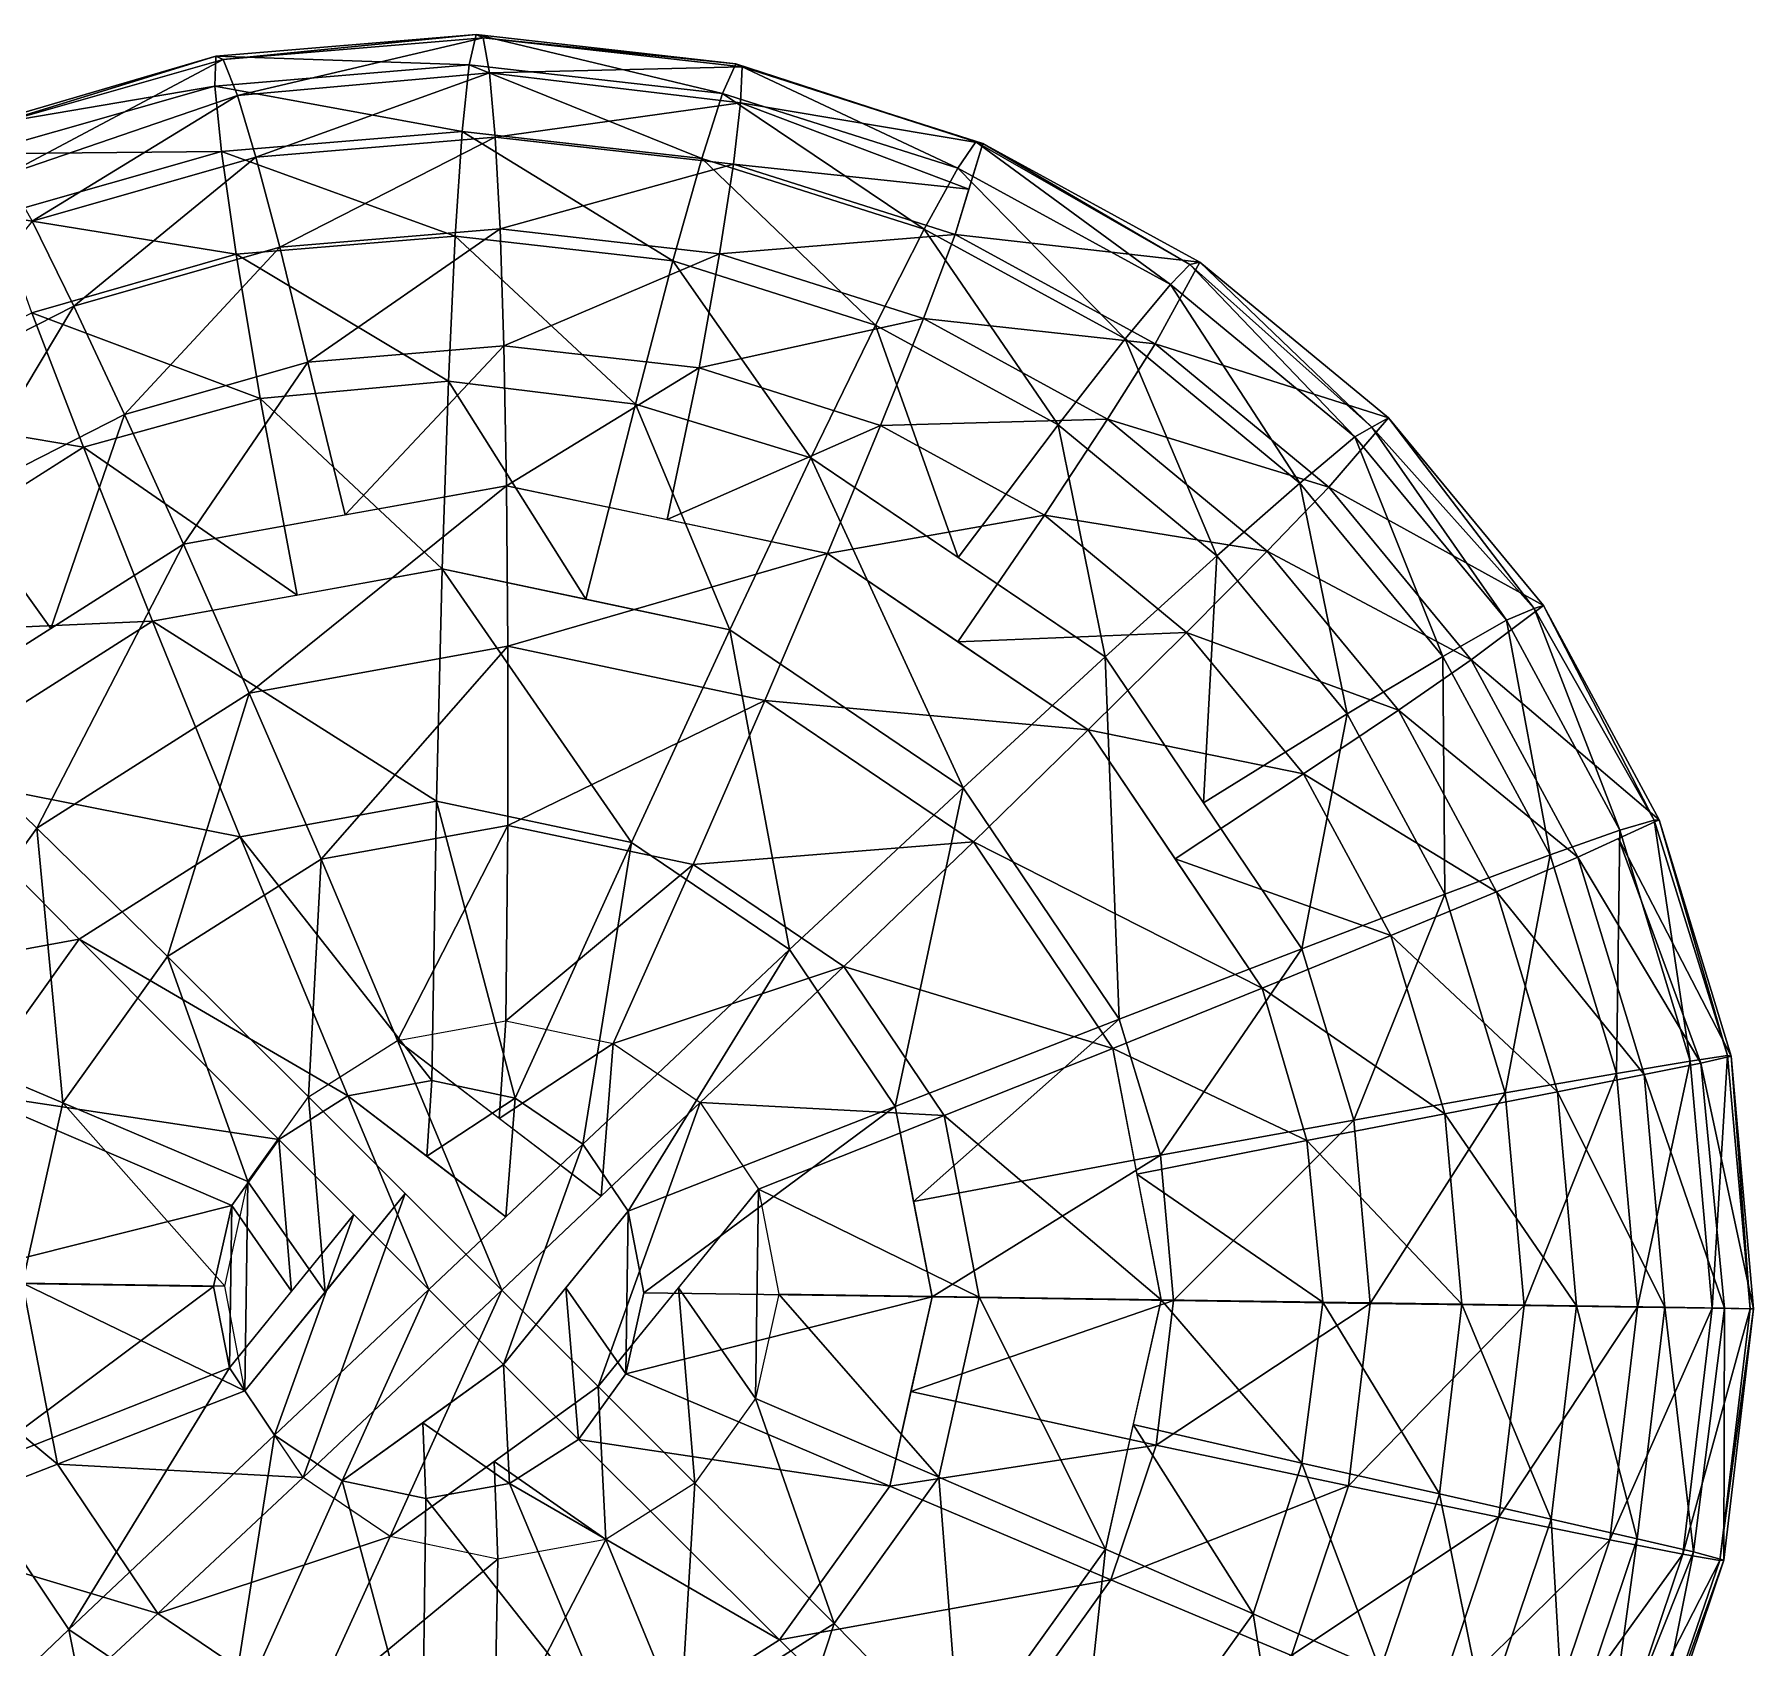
# Model space of a CAD drawing. Extents: x -17.5 to 18.3, y -17.9 to 16.8.
# Drawn here: x -5.49 to 18.3, y -5.47 to 16.85 of the extents above; entities that cross this region are included whole.
import ezdxf

# ---------------------------------------------------------------- set-up
doc = ezdxf.new("R2010")
doc.units = 0

msp = doc.modelspace()

# ---------------------------------------------------------------- linework, layer by layer
at = {"layer": 'Corps0', "color": 7}
for points in [[(-2.97674, 16.54516, -23.10852), (-2.87585, 16.50213, -18.45245), (0.62756, 16.84808, -23.16241)], [(0.62756, 16.84808, -23.16241), (0.52984, 16.42614, -27.6593), (-2.97674, 16.54516, -23.10852)], [(0.72149, 16.80163, -18.50494), (0.62756, 16.84808, -23.16241), (-2.87585, 16.50213, -18.45245)], [(-2.87585, 16.50213, -18.45245), (-2.67785, 16.00262, -13.79376), (0.72149, 16.80163, -18.50494)], [(0.80938, 16.31726, -13.83612), (0.72149, 16.80163, -18.50494), (-2.67785, 16.00262, -13.79376)], [(0.52984, 16.42614, -27.6593), (0.62756, 16.84808, -23.16241), (4.03387, 16.03045, -27.71038)], [(0.62756, 16.84808, -23.16241), (0.72149, 16.80163, -18.50494), (4.21624, 16.44, -23.2135)], [(4.21624, 16.44, -23.2135), (4.03387, 16.03045, -27.71038), (0.62756, 16.84808, -23.16241)], [(0.72149, 16.80163, -18.50494), (0.80938, 16.31726, -13.83612), (4.30346, 16.39721, -18.55725)], [(4.30346, 16.39721, -18.55725), (4.21624, 16.44, -23.2135), (0.72149, 16.80163, -18.50494)], [(-6.32781, 15.56347, -23.05084), (-6.23669, 15.54132, -18.40344), (-2.97674, 16.54516, -23.10852)], [(-2.97674, 16.54516, -23.10852), (-2.98931, 16.13311, -27.60791), (-6.32781, 15.56347, -23.05084)], [(-2.87585, 16.50213, -18.45245), (-2.97674, 16.54516, -23.10852), (-6.23669, 15.54132, -18.40344)], [(-6.23669, 15.54132, -18.40344), (-5.87689, 14.90313, -13.80737), (-2.87585, 16.50213, -18.45245)], [(-2.67785, 16.00262, -13.79376), (-2.87585, 16.50213, -18.45245), (-5.87689, 14.90313, -13.80737)], [(-2.98931, 16.13311, -27.60791), (-2.97674, 16.54516, -23.10852), (0.52984, 16.42614, -27.6593)], [(0.52984, 16.42614, -27.6593), (0.43115, 15.50579, -31.84674), (-2.98931, 16.13311, -27.60791)], [(0.43115, 15.50579, -31.84674), (0.52984, 16.42614, -27.6593), (3.74487, 15.13165, -31.89508)], [(4.03387, 16.03045, -27.71038), (3.74487, 15.13165, -31.89508), (0.52984, 16.42614, -27.6593)], [(4.03387, 16.03045, -27.71038), (4.21624, 16.44, -23.2135), (7.29046, 14.99481, -27.75793)], [(4.21624, 16.44, -23.2135), (4.30346, 16.39721, -18.55725), (7.53527, 15.36077, -23.25311)], [(7.53527, 15.36077, -23.25311), (7.29046, 14.99481, -27.75793), (4.21624, 16.44, -23.2135)], [(-2.67785, 16.00262, -13.79376), (-2.42333, 15.14935, -9.25653), (0.80938, 16.31726, -13.83612)], [(0.88836, 15.4251, -9.30487), (0.80938, 16.31726, -13.83612), (-2.42333, 15.14935, -9.25653)], [(4.28063, 15.90087, -13.89532), (4.30346, 16.39721, -18.55725), (0.80938, 16.31726, -13.83612)], [(0.80938, 16.31726, -13.83612), (0.88836, 15.4251, -9.30487), (4.28063, 15.90087, -13.89532)], [(4.30346, 16.39721, -18.55725), (4.28063, 15.90087, -13.89532), (7.63238, 15.33856, -18.60583)], [(7.63238, 15.33856, -18.60583), (7.53527, 15.36077, -23.25311), (4.30346, 16.39721, -18.55725)], [(-6.27709, 15.19317, -27.55999), (-6.32781, 15.56347, -23.05084), (-2.98931, 16.13311, -27.60791)], [(-2.98931, 16.13311, -27.60791), (-2.89678, 15.22875, -31.79815), (-6.27709, 15.19317, -27.55999)], [(-5.87689, 14.90313, -13.80737), (-5.51727, 14.26483, -9.21148), (-2.67785, 16.00262, -13.79376)], [(-2.42333, 15.14935, -9.25653), (-2.67785, 16.00262, -13.79376), (-5.51727, 14.26483, -9.21148)], [(-2.89678, 15.22875, -31.79815), (-2.98931, 16.13311, -27.60791), (0.43115, 15.50579, -31.84674)], [(3.74487, 15.13165, -31.89508), (4.03387, 16.03045, -27.71038), (6.82446, 14.15228, -31.94)], [(7.29046, 14.99481, -27.75793), (6.82446, 14.15228, -31.94), (4.03387, 16.03045, -27.71038)], [(4.18603, 15.05273, -9.35296), (4.28063, 15.90087, -13.89532), (0.88836, 15.4251, -9.30487)], [(4.28063, 15.90087, -13.89532), (4.18603, 15.05273, -9.35296), (7.44171, 14.70837, -14.00164)], [(7.44171, 14.70837, -14.00164), (7.63238, 15.33856, -18.60583), (4.28063, 15.90087, -13.89532)], [(0.43115, 15.50579, -31.84674), (0.33386, 14.05682, -35.5758), (-2.89678, 15.22875, -31.79815)], [(0.33386, 14.05682, -35.5758), (0.43115, 15.50579, -31.84674), (3.34783, 13.71649, -35.61975)], [(3.74487, 15.13165, -31.89508), (3.34783, 13.71649, -35.61975), (0.43115, 15.50579, -31.84674)], [(-6.00598, 14.3399, -31.7528), (-6.27709, 15.19317, -27.55999), (-2.89678, 15.22875, -31.79815)], [(-2.89678, 15.22875, -31.79815), (-2.69323, 13.80487, -35.53161), (-6.00598, 14.3399, -31.7528)], [(-2.69323, 13.80487, -35.53161), (-2.89678, 15.22875, -31.79815), (0.33386, 14.05682, -35.5758)], [(-2.42333, 15.14935, -9.25653), (-2.09197, 13.90142, -5.0158), (0.88836, 15.4251, -9.30487)], [(0.95611, 14.15521, -5.0603), (0.88836, 15.4251, -9.30487), (-2.09197, 13.90142, -5.0158)], [(0.88836, 15.4251, -9.30487), (0.95611, 14.15521, -5.0603), (4.18603, 15.05273, -9.35296)], [(7.63238, 15.33856, -18.60583), (7.25073, 14.07818, -9.39776), (10.63708, 13.69653, -18.64978)], [(7.29046, 14.99481, -27.75793), (7.53527, 15.36077, -23.25311), (10.22985, 13.38861, -27.8009)], [(7.53527, 15.36077, -23.25311), (7.63238, 15.33856, -18.60583), (10.49713, 13.66595, -23.27258)], [(10.49713, 13.66595, -23.27258), (10.22985, 13.38861, -27.8009), (7.53527, 15.36077, -23.25311)], [(10.63708, 13.69653, -18.64978), (10.49713, 13.66595, -23.27258), (7.63238, 15.33856, -18.60583)], [(-5.51727, 14.26483, -9.21148), (-4.93969, 13.08734, -4.97424), (-2.42333, 15.14935, -9.25653)], [(-2.09197, 13.90142, -5.0158), (-2.42333, 15.14935, -9.25653), (-4.93969, 13.08734, -4.97424)], [(3.99133, 13.81243, -5.10455), (4.18603, 15.05273, -9.35296), (0.95611, 14.15521, -5.0603)], [(3.34783, 13.71649, -35.61975), (3.74487, 15.13165, -31.89508), (6.14898, 12.82568, -35.6607)], [(6.82446, 14.15228, -31.94), (6.14898, 12.82568, -35.6607), (3.74487, 15.13165, -31.89508)], [(4.18603, 15.05273, -9.35296), (3.99133, 13.81243, -5.10455), (7.25073, 14.07818, -9.39776)], [(7.25073, 14.07818, -9.39776), (7.44171, 14.70837, -14.00164), (4.18603, 15.05273, -9.35296)], [(6.82446, 14.15228, -31.94), (7.29046, 14.99481, -27.75793), (9.60406, 12.6333, -31.98059)], [(10.22985, 13.38861, -27.8009), (9.60406, 12.6333, -31.98059), (7.29046, 14.99481, -27.75793)], [(-5.52124, 12.99633, -35.49041), (-6.00598, 14.3399, -31.7528), (-2.69323, 13.80487, -35.53161)], [(-4.93969, 13.08734, -4.97424), (-5.51727, 14.26483, -9.21148), (-7.52532, 11.77099, -4.93658)], [(0.33386, 14.05682, -35.5758), (0.24078, 12.04913, -38.69714), (-2.69323, 13.80487, -35.53161)], [(-2.09197, 13.90142, -5.0158), (-1.70263, 12.31195, -1.21185), (0.95611, 14.15521, -5.0603)], [(1.00976, 12.53778, -1.25146), (0.95611, 14.15521, -5.0603), (-1.70263, 12.31195, -1.21185)], [(0.24078, 12.04913, -38.69714), (0.33386, 14.05682, -35.5758), (2.83056, 11.73211, -38.73492)], [(3.34783, 13.71649, -35.61975), (2.83056, 11.73211, -38.73492), (0.33386, 14.05682, -35.5758)], [(0.95611, 14.15521, -5.0603), (1.00976, 12.53778, -1.25146), (3.99133, 13.81243, -5.10455)], [(6.81219, 12.91552, -5.14569), (7.25073, 14.07818, -9.39776), (3.99133, 13.81243, -5.10455)], [(6.14898, 12.82568, -35.6607), (6.82446, 14.15228, -31.94), (8.6773, 11.44409, -35.69763)], [(7.25073, 14.07818, -9.39776), (6.81219, 12.91552, -5.14569), (10.01684, 12.56652, -9.43811)], [(9.60406, 12.6333, -31.98059), (8.6773, 11.44409, -35.69763), (6.82446, 14.15228, -31.94)], [(10.01684, 12.56652, -9.43811), (10.63708, 13.69653, -18.64978), (7.25073, 14.07818, -9.39776)], [(-2.69323, 13.80487, -35.53161), (-2.36077, 11.80804, -38.65917), (-5.52124, 12.99633, -35.49041)], [(-4.93969, 13.08734, -4.97424), (-4.23675, 11.5874, -1.17492), (-2.09197, 13.90142, -5.0158)], [(-1.70263, 12.31195, -1.21185), (-2.09197, 13.90142, -5.0158), (-4.23675, 11.5874, -1.17492)], [(-2.36077, 11.80804, -38.65917), (-2.69323, 13.80487, -35.53161), (0.24078, 12.04913, -38.69714)], [(3.71069, 12.23278, -1.29083), (3.99133, 13.81243, -5.10455), (1.00976, 12.53778, -1.25146)], [(3.99133, 13.81243, -5.10455), (3.71069, 12.23278, -1.29083), (6.81219, 12.91552, -5.14569)], [(2.83056, 11.73211, -38.73492), (3.34783, 13.71649, -35.61975), (5.25494, 10.9876, -38.77032)], [(6.14898, 12.82568, -35.6607), (5.25494, 10.9876, -38.77032), (3.34783, 13.71649, -35.61975)], [(10.63708, 13.69653, -18.64978), (10.01684, 12.56652, -9.43811), (13.24591, 11.54205, -18.68786)], [(10.22985, 13.38861, -27.8009), (10.49713, 13.66595, -23.27258), (12.78198, 11.28094, -27.83819)], [(10.49713, 13.66595, -23.27258), (10.63708, 13.69653, -18.64978), (13.01403, 11.41149, -23.263)], [(13.01403, 11.41149, -23.263), (12.78198, 11.28094, -27.83819), (10.49713, 13.66595, -23.27258)], [(13.24591, 11.54205, -18.68786), (13.01403, 11.41149, -23.263), (10.63708, 13.69653, -18.64978)], [(9.60406, 12.6333, -31.98059), (10.22985, 13.38861, -27.8009), (12.01763, 10.64013, -32.01593)], [(12.78198, 11.28094, -27.83819), (12.01763, 10.64013, -32.01593), (10.22985, 13.38861, -27.8009)], [(-7.52532, 11.77099, -4.93658), (-6.53759, 10.41619, -1.14135), (-4.93969, 13.08734, -4.97424)], [(-4.23675, 11.5874, -1.17492), (-4.93969, 13.08734, -4.97424), (-6.53759, 10.41619, -1.14135)], [(-5.52124, 12.99633, -35.49041), (-4.8078, 11.13476, -38.62353), (-8.08886, 11.6892, -35.453)], [(-4.8078, 11.13476, -38.62353), (-5.52124, 12.99633, -35.49041), (-2.36077, 11.80804, -38.65917)], [(6.22082, 11.4345, -1.32751), (6.81219, 12.91552, -5.14569), (3.71069, 12.23278, -1.29083)], [(6.81219, 12.91552, -5.14569), (6.22082, 11.4345, -1.32751), (9.35809, 11.52416, -5.18292)], [(9.35809, 11.52416, -5.18292), (10.01684, 12.56652, -9.43811), (6.81219, 12.91552, -5.14569)], [(5.25494, 10.9876, -38.77032), (6.14898, 12.82568, -35.6607), (7.29144, 9.61047, -38.8001)], [(8.6773, 11.44409, -35.69763), (7.29144, 9.61047, -38.8001), (6.14898, 12.82568, -35.6607)], [(8.6773, 11.44409, -35.69763), (9.60406, 12.6333, -31.98059), (10.87261, 9.6311, -35.72967)], [(12.01763, 10.64013, -32.01593), (10.87261, 9.6311, -35.72967), (9.60406, 12.6333, -31.98059)], [(-1.70263, 12.31195, -1.21185), (-1.18774, 10.19842, 2.00531), (1.00976, 12.53778, -1.25146)], [(1.04699, 10.60314, 1.97271), (1.00976, 12.53778, -1.25146), (-1.18774, 10.19842, 2.00531)], [(1.00976, 12.53778, -1.25146), (1.04699, 10.60314, 1.97271), (3.71069, 12.23278, -1.29083)], [(10.01684, 12.56652, -9.43811), (9.35809, 11.52416, -5.18292), (12.41851, 10.58312, -9.4732)], [(12.41851, 10.58312, -9.4732), (13.24591, 11.54205, -18.68786), (10.01684, 12.56652, -9.43811)], [(-4.23675, 11.5874, -1.17492), (-3.4226, 9.79357, 2.0379), (-1.70263, 12.31195, -1.21185)], [(-1.18774, 10.19842, 2.00531), (-1.70263, 12.31195, -1.21185), (-3.4226, 9.79357, 2.0379)], [(3.26684, 10.13323, 1.9403), (3.71069, 12.23278, -1.29083), (1.04699, 10.60314, 1.97271)], [(3.71069, 12.23278, -1.29083), (3.26684, 10.13323, 1.9403), (6.22082, 11.4345, -1.32751)], [(0.24078, 12.04913, -38.69714), (0.15423, 9.45245, -41.06201), (-2.36077, 11.80804, -38.65917)], [(0.15423, 9.45245, -41.06201), (0.24078, 12.04913, -38.69714), (2.14337, 9.03137, -41.09106)], [(2.83056, 11.73211, -38.73492), (2.14337, 9.03137, -41.09106), (0.24078, 12.04913, -38.69714)], [(-6.88311, 9.81768, -38.59326), (-8.08886, 11.6892, -35.453), (-4.8078, 11.13476, -38.62353)], [(-2.36077, 11.80804, -38.65917), (-1.84844, 9.08978, -41.03277), (-4.8078, 11.13476, -38.62353)], [(-1.84844, 9.08978, -41.03277), (-2.36077, 11.80804, -38.65917), (0.15423, 9.45245, -41.06201)], [(2.14337, 9.03137, -41.09106), (2.83056, 11.73211, -38.73492), (4.1325, 8.61016, -41.12011)], [(5.25494, 10.9876, -38.77032), (4.1325, 8.61016, -41.12011), (2.83056, 11.73211, -38.73492)], [(-6.53759, 10.41619, -1.14135), (-5.26007, 8.6275, 2.06463), (-4.23675, 11.5874, -1.17492)], [(-3.4226, 9.79357, 2.0379), (-4.23675, 11.5874, -1.17492), (-5.26007, 8.6275, 2.06463)], [(5.48651, 9.66333, 1.90795), (6.22082, 11.4345, -1.32751), (3.26684, 10.13323, 1.9403)], [(6.22082, 11.4345, -1.32751), (5.48651, 9.66333, 1.90795), (8.48638, 10.19653, -1.36059)], [(8.48638, 10.19653, -1.36059), (9.35809, 11.52416, -5.18292), (6.22082, 11.4345, -1.32751)], [(7.29144, 9.61047, -38.8001), (8.6773, 11.44409, -35.69763), (9.32794, 8.23303, -38.82983)], [(9.35809, 11.52416, -5.18292), (8.48638, 10.19653, -1.36059), (11.56866, 9.69854, -5.2152)], [(10.87261, 9.6311, -35.72967), (9.32794, 8.23303, -38.82983), (8.6773, 11.44409, -35.69763)], [(11.56866, 9.69854, -5.2152), (12.41851, 10.58312, -9.4732), (9.35809, 11.52416, -5.18292)], [(13.24591, 11.54205, -18.68786), (12.41851, 10.58312, -9.4732), (15.38781, 8.94598, -18.71923)], [(13.01403, 11.41149, -23.263), (13.24591, 11.54205, -18.68786), (15.26043, 8.90283, -23.34216)], [(15.38781, 8.94598, -18.71923), (15.26043, 8.90283, -23.34216), (13.24591, 11.54205, -18.68786)], [(12.01763, 10.64013, -32.01593), (12.78198, 11.28094, -27.83819), (13.99914, 8.2384, -32.04486)], [(12.78198, 11.28094, -27.83819), (13.01403, 11.41149, -23.263), (14.87725, 8.74121, -27.86883)], [(14.87725, 8.74121, -27.86883), (13.99914, 8.2384, -32.04486), (12.78198, 11.28094, -27.83819)], [(15.26043, 8.90283, -23.34216), (14.87725, 8.74121, -27.86883), (13.01403, 11.41149, -23.263)], [(-4.8078, 11.13476, -38.62353), (-3.85125, 8.72692, -41.0036), (-8.95843, 8.50042, -38.56304)], [(-3.85125, 8.72692, -41.0036), (-4.8078, 11.13476, -38.62353), (-1.84844, 9.08978, -41.03277)], [(4.1325, 8.61016, -41.12011), (5.25494, 10.9876, -38.77032), (7.36401, 6.42474, -41.16735)], [(9.32794, 8.23303, -38.82983), (7.36401, 6.42474, -41.16735), (5.25494, 10.9876, -38.77032)], [(-3.4226, 9.79357, 2.0379), (-2.51251, 7.73339, 4.51531), (1.04699, 10.60314, 1.97271)], [(1.06506, 8.38134, 4.46313), (1.04699, 10.60314, 1.97271), (-2.51251, 7.73339, 4.51531)], [(1.04699, 10.60314, 1.97271), (1.06506, 8.38134, 4.46313), (5.48651, 9.66333, 1.90795)], [(10.87261, 9.6311, -35.72967), (12.01763, 10.64013, -32.01593), (12.67486, 7.44659, -35.75604)], [(12.41851, 10.58312, -9.4732), (11.56866, 9.69854, -5.2152), (14.39025, 8.19311, -9.50207)], [(13.99914, 8.2384, -32.04486), (12.67486, 7.44659, -35.75604), (12.01763, 10.64013, -32.01593)], [(14.39025, 8.19311, -9.50207), (15.38781, 8.94598, -18.71923), (12.41851, 10.58312, -9.4732)], [(-5.26007, 8.6275, 2.06463), (-6.53759, 10.41619, -1.14135), (-7.09753, 7.4613, 2.09143)], [(7.28955, 8.44403, 1.88153), (8.48638, 10.19653, -1.36059), (5.48651, 9.66333, 1.90795)], [(8.48638, 10.19653, -1.36059), (7.28955, 8.44403, 1.88153), (10.45349, 8.57202, -1.38934)], [(10.45349, 8.57202, -1.38934), (11.56866, 9.69854, -5.2152), (8.48638, 10.19653, -1.36059)], [(-7.09753, 7.4613, 2.09143), (-5.45385, 5.86657, 4.55822), (-3.4226, 9.79357, 2.0379)], [(-2.51251, 7.73339, 4.51531), (-3.4226, 9.79357, 2.0379), (-5.45385, 5.86657, 4.55822)], [(4.61853, 7.62915, 4.41131), (5.48651, 9.66333, 1.90795), (1.06506, 8.38134, 4.46313)], [(5.48651, 9.66333, 1.90795), (4.61853, 7.62915, 4.41131), (9.09259, 7.2246, 1.85522)], [(9.32794, 8.23303, -38.82983), (10.87261, 9.6311, -35.72967), (10.68658, 6.2149, -38.84973)], [(11.56866, 9.69854, -5.2152), (10.45349, 8.57202, -1.38934), (13.38348, 7.49884, -5.24176)], [(12.67486, 7.44659, -35.75604), (10.68658, 6.2149, -38.84973), (10.87261, 9.6311, -35.72967)], [(13.38348, 7.49884, -5.24176), (14.39025, 8.19311, -9.50207), (11.56866, 9.69854, -5.2152)], [(0.15423, 9.45245, -41.06201), (0.07708, 6.23651, -42.52136), (-3.85125, 8.72692, -41.0036)], [(0.07708, 6.23651, -42.52136), (0.15423, 9.45245, -41.06201), (2.77252, 5.66595, -42.56066)], [(4.1325, 8.61016, -41.12011), (2.77252, 5.66595, -42.56066), (0.15423, 9.45245, -41.06201)], [(15.38781, 8.94598, -18.71923), (14.39025, 8.19311, -9.50207), (16.99102, 5.97882, -18.74267)], [(14.87725, 8.74121, -27.86883), (15.26043, 8.90283, -23.34216), (16.44567, 5.83862, -27.89178)], [(15.26043, 8.90283, -23.34216), (15.38781, 8.94598, -18.71923), (16.91864, 5.97631, -23.39031)], [(16.91864, 5.97631, -23.39031), (16.44567, 5.83862, -27.89178), (15.26043, 8.90283, -23.34216)], [(16.99102, 5.97882, -18.74267), (16.91864, 5.97631, -23.39031), (15.38781, 8.94598, -18.71923)], [(-7.14447, 6.63684, -40.95562), (-8.95843, 8.50042, -38.56304), (-3.85125, 8.72692, -41.0036)], [(-3.85125, 8.72692, -41.0036), (-2.63677, 5.74505, -42.48175), (-7.14447, 6.63684, -40.95562)], [(-2.63677, 5.74505, -42.48175), (-3.85125, 8.72692, -41.0036), (0.07708, 6.23651, -42.52136)], [(2.77252, 5.66595, -42.56066), (4.1325, 8.61016, -41.12011), (4.96197, 4.18511, -42.59265)], [(7.36401, 6.42474, -41.16735), (4.96197, 4.18511, -42.59265), (4.1325, 8.61016, -41.12011)], [(9.09259, 7.2246, 1.85522), (10.45349, 8.57202, -1.38934), (7.28955, 8.44403, 1.88153)], [(10.45349, 8.57202, -1.38934), (9.09259, 7.2246, 1.85522), (12.06842, 6.61456, -1.4129)], [(12.06842, 6.61456, -1.4129), (13.38348, 7.49884, -5.24176), (10.45349, 8.57202, -1.38934)], [(13.99914, 8.2384, -32.04486), (14.87725, 8.74121, -27.86883), (15.48229, 5.49353, -32.06658)], [(16.44567, 5.83862, -27.89178), (15.48229, 5.49353, -32.06658), (14.87725, 8.74121, -27.86883)], [(-2.51251, 7.73339, 4.51531), (-1.52075, 5.43505, 6.10845), (1.06506, 8.38134, 4.46313)], [(1.06152, 5.90264, 6.07073), (1.06506, 8.38134, 4.46313), (-1.52075, 5.43505, 6.10845)], [(1.06506, 8.38134, 4.46313), (1.06152, 5.90264, 6.07073), (4.61853, 7.62915, 4.41131)], [(7.36401, 6.42474, -41.16735), (9.32794, 8.23303, -38.82983), (9.51995, 3.22222, -41.19885)], [(12.04522, 4.19659, -38.86962), (9.51995, 3.22222, -41.19885), (9.32794, 8.23303, -38.82983)], [(12.67486, 7.44659, -35.75604), (13.99914, 8.2384, -32.04486), (14.02398, 4.94989, -35.77581)], [(14.39025, 8.19311, -9.50207), (13.38348, 7.49884, -5.24176), (15.86621, 5.4616, -9.52368)], [(15.48229, 5.49353, -32.06658), (14.02398, 4.94989, -35.77581), (13.99914, 8.2384, -32.04486)], [(15.86621, 5.4616, -9.52368), (16.99102, 5.97882, -18.74267), (14.39025, 8.19311, -9.50207)], [(-5.45385, 5.86657, 4.55822), (-3.64379, 4.08764, 6.13934), (-2.51251, 7.73339, 4.51531)], [(-1.52075, 5.43505, 6.10845), (-2.51251, 7.73339, 4.51531), (-3.64379, 4.08764, 6.13934)], [(3.62646, 5.3598, 6.03332), (4.61853, 7.62915, 4.41131), (1.06152, 5.90264, 6.07073)], [(4.61853, 7.62915, 4.41131), (3.62646, 5.3598, 6.03332), (7.50476, 5.67712, 4.36914)], [(7.50476, 5.67712, 4.36914), (9.09259, 7.2246, 1.85522), (4.61853, 7.62915, 4.41131)], [(-5.45385, 5.86657, 4.55822), (-7.09753, 7.4613, 2.09143), (-7.45977, 3.06372, 4.58734)], [(10.68658, 6.2149, -38.84973), (12.67486, 7.44659, -35.75604), (12.04522, 4.19659, -38.86962)], [(14.02398, 4.94989, -35.77581), (12.04522, 4.19659, -38.86962), (12.67486, 7.44659, -35.75604)], [(13.38348, 7.49884, -5.24176), (12.06842, 6.61456, -1.4129), (14.74188, 4.98468, -5.26165)], [(14.74188, 4.98468, -5.26165), (15.86621, 5.4616, -9.52368), (13.38348, 7.49884, -5.24176)], [(9.09259, 7.2246, 1.85522), (7.50476, 5.67712, 4.36914), (11.49816, 3.65087, 1.82006)], [(10.29541, 5.43786, 1.83758), (12.06842, 6.61456, -1.4129), (9.09259, 7.2246, 1.85522)], [(-7.14447, 6.63684, -40.95562), (-4.86804, 4.32885, -42.44927), (-9.39013, 3.49871, -40.92297)], [(-4.86804, 4.32885, -42.44927), (-7.14447, 6.63684, -40.95562), (-2.63677, 5.74505, -42.48175)], [(4.96197, 4.18511, -42.59265), (7.36401, 6.42474, -41.16735), (6.42272, 2.01531, -42.61401)], [(9.51995, 3.22222, -41.19885), (6.42272, 2.01531, -42.61401), (7.36401, 6.42474, -41.16735)], [(12.06842, 6.61456, -1.4129), (10.29541, 5.43786, 1.83758), (13.27722, 4.37738, -1.43066)], [(13.27722, 4.37738, -1.43066), (14.74188, 4.98468, -5.26165), (12.06842, 6.61456, -1.4129)], [(0.07708, 6.23651, -42.52136), (0.01159, 2.37109, -42.92596), (-2.63677, 5.74505, -42.48175)], [(0.01159, 2.37109, -42.92596), (0.07708, 6.23651, -42.52136), (1.16528, 2.12695, -42.94281)], [(2.77252, 5.66595, -42.56066), (1.16528, 2.12695, -42.94281), (0.07708, 6.23651, -42.52136)], [(16.99102, 5.97882, -18.74267), (16.42871, 5.72021, -14.13311), (17.98431, 2.7116, -18.75726)], [(16.44567, 5.83862, -27.89178), (16.91864, 5.97631, -23.39031), (17.41754, 2.64245, -27.90612)], [(16.91864, 5.97631, -23.39031), (16.99102, 5.97882, -18.74267), (17.93328, 2.71826, -23.414)], [(17.93328, 2.71826, -23.414), (17.41754, 2.64245, -27.90612), (16.91864, 5.97631, -23.39031)], [(17.98431, 2.7116, -18.75726), (17.93328, 2.71826, -23.414), (16.99102, 5.97882, -18.74267)], [(-7.45977, 3.06372, 4.58734), (-5.09161, 2.06451, 6.1604), (-5.45385, 5.86657, 4.55822)], [(-3.64379, 4.08764, 6.13934), (-5.45385, 5.86657, 4.55822), (-5.09161, 2.06451, 6.1604)], [(-2.63677, 5.74505, -42.48175), (-1.14978, 2.16076, -42.90899), (-4.86804, 4.32885, -42.44927)], [(-1.14978, 2.16076, -42.90899), (-2.63677, 5.74505, -42.48175), (0.01159, 2.37109, -42.92596)], [(-1.52075, 5.43505, 6.10845), (-0.46221, 2.92633, 6.66833), (1.06152, 5.90264, 6.07073)], [(1.03363, 3.1972, 6.64648), (1.06152, 5.90264, 6.07073), (-0.46221, 2.92633, 6.66833)], [(1.06152, 5.90264, 6.07073), (1.03363, 3.1972, 6.64648), (3.62646, 5.3598, 6.03332)], [(15.48229, 5.49353, -32.06658), (16.44567, 5.83862, -27.89178), (16.4013, 2.471, -32.08007)], [(16.42871, 5.72021, -14.13311), (15.86621, 5.4616, -9.52368), (17.56561, 2.61132, -14.08959)], [(17.41754, 2.64245, -27.90612), (16.4013, 2.471, -32.08007), (16.44567, 5.83862, -27.89178)], [(17.56561, 2.61132, -14.08959), (17.98431, 2.7116, -18.75726), (16.42871, 5.72021, -14.13311)], [(1.16528, 2.12695, -42.94281), (2.77252, 5.66595, -42.56066), (2.10235, 1.49322, -42.95654)], [(4.96197, 4.18511, -42.59265), (2.10235, 1.49322, -42.95654), (2.77252, 5.66595, -42.56066)], [(5.70971, 3.95086, 6.00292), (7.50476, 5.67712, 4.36914), (3.62646, 5.3598, 6.03332)], [(7.50476, 5.67712, 4.36914), (5.70971, 3.95086, 6.00292), (9.43023, 2.81677, 4.34094)], [(9.43023, 2.81677, 4.34094), (11.49816, 3.65087, 1.82006), (7.50476, 5.67712, 4.36914)], [(14.02398, 4.94989, -35.77581), (15.48229, 5.49353, -32.06658), (14.8598, 2.20068, -35.78808)], [(16.4013, 2.471, -32.08007), (14.8598, 2.20068, -35.78808), (15.48229, 5.49353, -32.06658)], [(-3.64379, 4.08764, 6.13934), (-1.69213, 2.14581, 6.68627), (-1.52075, 5.43505, 6.10845)], [(-0.46221, 2.92633, 6.66833), (-1.52075, 5.43505, 6.10845), (-1.69213, 2.14581, 6.68627)], [(2.51953, 2.88269, 6.62481), (3.62646, 5.3598, 6.03332), (1.03363, 3.1972, 6.64648)], [(3.62646, 5.3598, 6.03332), (2.51953, 2.88269, 6.62481), (5.70971, 3.95086, 6.00292)], [(11.49816, 3.65087, 1.82006), (13.27722, 4.37738, -1.43066), (10.29541, 5.43786, 1.83758)], [(15.86621, 5.4616, -9.52368), (14.74188, 4.98468, -5.26165), (16.78063, 2.45385, -9.5371)], [(16.78063, 2.45385, -9.5371), (17.56561, 2.61132, -14.08959), (15.86621, 5.4616, -9.52368)], [(12.04522, 4.19659, -38.86962), (14.02398, 4.94989, -35.77581), (12.76593, 1.82604, -38.88018)], [(14.8598, 2.20068, -35.78808), (12.76593, 1.82604, -38.88018), (14.02398, 4.94989, -35.77581)], [(14.74188, 4.98468, -5.26165), (13.27722, 4.37738, -1.43066), (15.58355, 2.2163, -5.27398)], [(15.58355, 2.2163, -5.27398), (16.78063, 2.45385, -9.5371), (14.74188, 4.98468, -5.26165)], [(-6.38952, 2.20263, -42.42706), (-9.39013, 3.49871, -40.92297), (-4.86804, 4.32885, -42.44927)], [(-4.86804, 4.32885, -42.44927), (-2.10473, 1.55474, -42.89514), (-6.38952, 2.20263, -42.42706)], [(-2.10473, 1.55474, -42.89514), (-4.86804, 4.32885, -42.44927), (-1.14978, 2.16076, -42.90899)], [(13.27722, 4.37738, -1.43066), (11.49816, 3.65087, 1.82006), (14.02624, 1.91387, -1.44165)], [(14.02624, 1.91387, -1.44165), (15.58355, 2.2163, -5.27398), (13.27722, 4.37738, -1.43066)], [(-5.09161, 2.06451, 6.1604), (-2.53076, 0.97387, 6.69848), (-3.64379, 4.08764, 6.13934)], [(-1.69213, 2.14581, 6.68627), (-3.64379, 4.08764, 6.13934), (-2.53076, 0.97387, 6.69848)], [(2.10235, 1.49322, -42.95654), (4.96197, 4.18511, -42.59265), (2.72741, 0.56469, -42.96563)], [(6.42272, 2.01531, -42.61401), (2.72741, 0.56469, -42.96563), (4.96197, 4.18511, -42.59265)], [(9.51995, 3.22222, -41.19885), (12.04522, 4.19659, -38.86962), (10.09185, 1.34143, -41.20727)], [(12.76593, 1.82604, -38.88018), (10.09185, 1.34143, -41.20727), (12.04522, 4.19659, -38.86962)], [(3.72619, 2.06658, 6.60723), (5.70971, 3.95086, 6.00292), (2.51953, 2.88269, 6.62481)], [(5.70971, 3.95086, 6.00292), (3.72619, 2.06658, 6.60723), (7.09942, 1.88629, 5.98254)], [(7.09942, 1.88629, 5.98254), (9.43023, 2.81677, 4.34094), (5.70971, 3.95086, 6.00292)], [(11.49816, 3.65087, 1.82006), (9.43023, 2.81677, 4.34094), (12.11431, 1.54486, 1.81097)], [(12.11431, 1.54486, 1.81097), (14.02624, 1.91387, -1.44165), (11.49816, 3.65087, 1.82006)], [(-0.46221, 2.92633, 6.66833), (1.03363, 3.1972, 6.64648), (0.94512, 1.8482, 6.64776)], [(2.51953, 2.88269, 6.62481), (0.94512, 1.8482, 6.64776), (1.03363, 3.1972, 6.64648)], [(6.42272, 2.01531, -42.61401), (9.51995, 3.22222, -41.19885), (6.67742, 0.69635, -42.61779)], [(10.09185, 1.34143, -41.20727), (6.67742, 0.69635, -42.61779), (9.51995, 3.22222, -41.19885)], [(-5.09161, 2.06451, 6.1604), (-7.45977, 3.06372, 4.58734), (-5.64825, -0.43041, 6.16845)], [(-1.69213, 2.14581, 6.68627), (-0.46221, 2.92633, 6.66833), (0.97863, -0.52648, 6.64721)], [(2.35247, 0.77008, 6.62725), (0.97863, -0.52648, 6.64721), (-0.46221, 2.92633, 6.66833)], [(0.94512, 1.8482, 6.64776), (2.51953, 2.88269, 6.62481), (2.35247, 0.77008, 6.62725)], [(3.72619, 2.06658, 6.60723), (2.35247, 0.77008, 6.62725), (2.51953, 2.88269, 6.62481)], [(9.43023, 2.81677, 4.34094), (7.09942, 1.88629, 5.98254), (10.10137, -0.66082, 4.33087)], [(9.76586, 1.07806, 4.33593), (12.11431, 1.54486, 1.81097), (9.43023, 2.81677, 4.34094)], [(16.4013, 2.471, -32.08007), (17.41754, 2.64245, -27.90612), (16.68994, -0.76385, -32.08453)], [(17.72271, -0.77813, -27.91082), (16.68994, -0.76385, -32.08453), (17.41754, 2.64245, -27.90612)], [(17.41754, 2.64245, -27.90612), (17.93328, 2.71826, -23.414), (17.72271, -0.77813, -27.91082)], [(17.98431, 2.7116, -18.75726), (17.56561, 2.61132, -14.08959), (18.29632, -0.78491, -18.76208)], [(18.24884, -0.78503, -23.42016), (17.72271, -0.77813, -27.91082), (17.93328, 2.71826, -23.414)], [(17.93328, 2.71826, -23.414), (17.98431, 2.7116, -18.75726), (18.24884, -0.78503, -23.42016)], [(18.29632, -0.78491, -18.76208), (18.24884, -0.78503, -23.42016), (17.98431, 2.7116, -18.75726)], [(14.8598, 2.20068, -35.78808), (16.4013, 2.471, -32.08007), (15.12237, -0.74157, -35.79205)], [(16.68994, -0.76385, -32.08453), (15.12237, -0.74157, -35.79205), (16.4013, 2.471, -32.08007)], [(16.78063, 2.45385, -9.5371), (15.58355, 2.2163, -5.27398), (17.06787, -0.76507, -9.54162)], [(17.56561, 2.61132, -14.08959), (16.78063, 2.45385, -9.5371), (17.89337, -0.77801, -14.08605)], [(17.06787, -0.76507, -9.54162), (17.89337, -0.77801, -14.08605), (16.78063, 2.45385, -9.5371)], [(17.89337, -0.77801, -14.08605), (18.29632, -0.78491, -18.76208), (17.56561, 2.61132, -14.08959)], [(-6.38952, 2.20263, -42.42706), (-2.75592, 0.64489, -42.88568), (-6.97448, -0.41943, -42.4187)], [(-2.75592, 0.64489, -42.88568), (-6.38952, 2.20263, -42.42706), (-2.10473, 1.55474, -42.89514)], [(-2.53076, 0.97387, 6.69848), (-1.69213, 2.14581, 6.68627), (-1.46484, -0.55682, 6.68286)], [(-2.10473, 1.55474, -42.89514), (-1.14978, 2.16076, -42.90899), (-0.031, -0.52001, -42.92547)], [(-0.35662, 0.80969, 6.66674), (-1.46484, -0.55682, 6.68286), (-1.69213, 2.14581, 6.68627)], [(-1.14978, 2.16076, -42.90899), (0.01159, 2.37109, -42.92596), (-0.057, 1.32373, -42.92498)], [(1.03564, 0.48663, -42.94097), (-0.031, -0.52001, -42.92547), (-1.14978, 2.16076, -42.90899)], [(1.16528, 2.12695, -42.94281), (-0.057, 1.32373, -42.92498), (0.01159, 2.37109, -42.92596)], [(12.76593, 1.82604, -38.88018), (14.8598, 2.20068, -35.78808), (12.99237, -0.71087, -38.8836)], [(15.12237, -0.74157, -35.79205), (12.99237, -0.71087, -38.8836), (14.8598, 2.20068, -35.78808)], [(15.58355, 2.2163, -5.27398), (14.02624, 1.91387, -1.44165), (15.8479, -0.74645, -5.27819)], [(15.8479, -0.74645, -5.27819), (17.06787, -0.76507, -9.54162), (15.58355, 2.2163, -5.27398)], [(-5.64825, -0.43041, 6.16845), (-2.85321, -0.47137, 6.70318), (-5.09161, 2.06451, 6.1604)], [(-2.53076, 0.97387, 6.69848), (-5.09161, 2.06451, 6.1604), (-2.85321, -0.47137, 6.70318)], [(-0.057, 1.32373, -42.92498), (1.16528, 2.12695, -42.94281), (1.03564, 0.48663, -42.94097)], [(0.97863, -0.52648, 6.64721), (3.72619, 2.06658, 6.60723), (2.31396, -1.86267, 6.62768)], [(2.10235, 1.49322, -42.95654), (1.03564, 0.48663, -42.94097), (1.16528, 2.12695, -42.94281)], [(4.53143, 0.87066, 6.59539), (2.31396, -1.86267, 6.62768), (3.72619, 2.06658, 6.60723)], [(2.72741, 0.56469, -42.96563), (6.42272, 2.01531, -42.61401), (2.94531, -0.56445, -42.96887)], [(6.93188, -0.62274, -42.62158), (2.94531, -0.56445, -42.96887), (6.42272, 2.01531, -42.61401)], [(4.53143, 0.87066, 6.59539), (7.09942, 1.88629, 5.98254), (3.72619, 2.06658, 6.60723)], [(14.02624, 1.91387, -1.44165), (12.11431, 1.54486, 1.81097), (14.26141, -0.72259, -1.44537)], [(14.26141, -0.72259, -1.44537), (15.8479, -0.74645, -5.27819), (14.02624, 1.91387, -1.44165)], [(7.09942, 1.88629, 5.98254), (4.53143, 0.87066, 6.59539), (7.5838, -0.6239, 5.97534)], [(7.5838, -0.6239, 5.97534), (10.10137, -0.66082, 4.33087), (7.09942, 1.88629, 5.98254)], [(10.09185, 1.34143, -41.20727), (12.76593, 1.82604, -38.88018), (10.27142, -0.67144, -41.20996)], [(12.99237, -0.71087, -38.8836), (10.27142, -0.67144, -41.20996), (12.76593, 1.82604, -38.88018)], [(-2.75592, 0.64489, -42.88568), (-2.10473, 1.55474, -42.89514), (-1.92822, -0.54364, -42.89776)], [(-1.06774, 0.51739, -42.91033), (-1.92822, -0.54364, -42.89776), (-2.10473, 1.55474, -42.89514)], [(-0.031, -0.52001, -42.92547), (2.10235, 1.49322, -42.95654), (1.00573, -1.55737, -42.94055)], [(2.72741, 0.56469, -42.96563), (1.00573, -1.55737, -42.94055), (2.10235, 1.49322, -42.95654)], [(12.11431, 1.54486, 1.81097), (9.76586, 1.07806, 4.33593), (12.3366, -0.6939, 1.80749)], [(12.3366, -0.6939, 1.80749), (14.26141, -0.72259, -1.44537), (12.11431, 1.54486, 1.81097)], [(6.67742, 0.69635, -42.61779), (10.09185, 1.34143, -41.20727), (6.93188, -0.62274, -42.62158)], [(10.27142, -0.67144, -41.20996), (6.93188, -0.62274, -42.62158), (10.09185, 1.34143, -41.20727)], [(-2.85321, -0.47137, 6.70318), (-2.53076, 0.97387, 6.69848), (-2.57312, -1.92352, 6.69903)], [(-1.46484, -0.55682, 6.68286), (-2.57312, -1.92352, 6.69903), (-2.53076, 0.97387, 6.69848)], [(10.10137, -0.66082, 4.33087), (12.3366, -0.6939, 1.80749), (9.76586, 1.07806, 4.33593)], [(-2.57312, -1.92352, 6.69903), (-0.35662, 0.80969, 6.66674), (-1.7691, -3.11962, 6.68719)], [(0.97863, -0.52648, 6.64721), (-1.7691, -3.11962, 6.68719), (-0.35662, 0.80969, 6.66674)], [(3.42272, -0.49597, 6.61157), (4.53143, 0.87066, 6.59539), (4.48907, -2.02673, 6.59594)], [(4.81188, -0.58343, 6.5913), (4.48907, -2.02673, 6.59594), (4.53143, 0.87066, 6.59539)], [(4.81188, -0.58343, 6.5913), (7.5838, -0.6239, 5.97534), (4.53143, 0.87066, 6.59539)], [(-3.00628, -0.47741, -42.88208), (-6.97448, -0.41943, -42.4187), (-2.75592, 0.64489, -42.88568)], [(-3.00628, -0.47741, -42.88208), (-2.75592, 0.64489, -42.88568), (-2.78875, -1.60473, -42.88525)], [(-1.92822, -0.54364, -42.89776), (-2.78875, -1.60473, -42.88525), (-2.75592, 0.64489, -42.88568)], [(-2.78875, -1.60473, -42.88525), (-1.06774, 0.51739, -42.91033), (-2.16455, -2.53338, -42.89434)], [(-0.031, -0.52001, -42.92547), (-2.16455, -2.53338, -42.89434), (-1.06774, 0.51739, -42.91033)], [(1.86663, -0.49627, -42.95312), (2.72741, 0.56469, -42.96563), (2.69458, -1.68493, -42.9652)], [(2.94531, -0.56445, -42.96887), (2.69458, -1.68493, -42.9652), (2.72741, 0.56469, -42.96563)], [(-5.64825, -0.43041, 6.16845), (-8.23089, -0.39282, 4.59851), (-5.16473, -2.93719, 6.16131)], [(-7.56109, -3.86578, 4.58862), (-5.16473, -2.93719, 6.16131), (-8.23089, -0.39282, 4.59851)], [(-6.97448, -0.41943, -42.4187), (-3.00628, -0.47741, -42.88208), (-6.46636, -3.05364, -42.42614)], [(-2.85321, -0.47137, 6.70318), (-5.64825, -0.43041, 6.16845), (-2.57312, -1.92352, 6.69903)], [(-5.16473, -2.93719, 6.16131), (-2.57312, -1.92352, 6.69903), (-5.64825, -0.43041, 6.16845)], [(-2.78875, -1.60473, -42.88525), (-6.46636, -3.05364, -42.42614), (-3.00628, -0.47741, -42.88208)], [(-2.16455, -2.53338, -42.89434), (-0.031, -0.52001, -42.92547), (-1.22766, -3.1679, -42.90808)], [(-1.7691, -3.11962, 6.68719), (0.97863, -0.52648, 6.64721), (-0.56256, -3.9367, 6.66961)], [(1.00573, -1.55737, -42.94055), (-1.22766, -3.1679, -42.90808), (-0.031, -0.52001, -42.92547)], [(2.31396, -1.86267, 6.62768), (-0.56256, -3.9367, 6.66961), (0.97863, -0.52648, 6.64721)], [(1.00573, -1.55737, -42.94055), (1.86663, -0.49627, -42.95312), (2.04254, -2.5949, -42.95574)], [(2.69458, -1.68493, -42.9652), (2.04254, -2.5949, -42.95574), (1.86663, -0.49627, -42.95312)], [(2.31396, -1.86267, 6.62768), (3.42272, -0.49597, 6.61157), (3.64923, -3.19885, 6.60815)], [(2.94531, -0.56445, -42.96887), (6.93188, -0.62274, -42.62158), (2.69458, -1.68493, -42.9652)], [(6.34588, -3.24096, -42.61309), (2.69458, -1.68493, -42.9652), (6.93188, -0.62274, -42.62158)], [(4.48907, -2.02673, 6.59594), (3.64923, -3.19885, 6.60815), (3.42272, -0.49597, 6.61157)], [(4.48907, -2.02673, 6.59594), (7.0263, -3.11541, 5.98345), (4.81188, -0.58343, 6.5913)], [(7.5838, -0.6239, 5.97534), (4.81188, -0.58343, 6.5913), (7.0263, -3.11541, 5.98345)], [(6.93188, -0.62274, -42.62158), (10.27142, -0.67144, -41.20996), (6.63897, -1.93182, -42.61737)], [(10.03314, -2.67437, -41.20648), (6.63897, -1.93182, -42.61737), (10.27142, -0.67144, -41.20996)], [(7.0263, -3.11541, 5.98345), (9.32891, -4.11273, 4.34222), (7.5838, -0.6239, 5.97534)], [(10.10137, -0.66082, 4.33087), (7.5838, -0.6239, 5.97534), (9.32891, -4.11273, 4.34222)], [(9.7152, -2.38671, 4.3366), (12.04901, -2.92132, 1.81176), (10.10137, -0.66082, 4.33087)], [(10.27142, -0.67144, -41.20996), (12.99237, -0.71087, -38.8836), (10.03314, -2.67437, -41.20648)], [(12.69195, -3.23547, -38.87927), (10.03314, -2.67437, -41.20648), (12.99237, -0.71087, -38.8836)], [(12.3366, -0.6939, 1.80749), (10.10137, -0.66082, 4.33087), (12.04901, -2.92132, 1.81176)], [(12.04901, -2.92132, 1.81176), (13.94934, -3.34631, -1.44073), (12.3366, -0.6939, 1.80749)], [(14.26141, -0.72259, -1.44537), (12.3366, -0.6939, 1.80749), (13.94934, -3.34631, -1.44073)], [(12.99237, -0.71087, -38.8836), (15.12237, -0.74157, -35.79205), (12.69195, -3.23547, -38.87927)], [(14.77398, -3.66943, -35.78704), (12.69195, -3.23547, -38.87927), (15.12237, -0.74157, -35.79205)], [(13.94934, -3.34631, -1.44073), (15.49713, -3.69488, -5.27294), (14.26141, -0.72259, -1.44537)], [(15.8479, -0.74645, -5.27819), (14.26141, -0.72259, -1.44537), (15.49713, -3.69488, -5.27294)], [(15.12237, -0.74157, -35.79205), (16.68994, -0.76385, -32.08453), (14.77398, -3.66943, -35.78704)], [(16.30694, -3.98272, -32.07891), (14.77398, -3.66943, -35.78704), (16.68994, -0.76385, -32.08453)], [(15.49713, -3.69488, -5.27294), (16.68676, -3.96844, -9.53594), (15.8479, -0.74645, -5.27819)], [(17.06787, -0.76507, -9.54162), (15.8479, -0.74645, -5.27819), (16.68676, -3.96844, -9.53594)], [(16.68994, -0.76385, -32.08453), (17.72271, -0.77813, -27.91082), (16.30694, -3.98272, -32.07891)], [(17.31774, -4.18206, -27.90484), (16.30694, -3.98272, -32.07891), (17.72271, -0.77813, -27.91082)], [(16.68676, -3.96844, -9.53594), (17.46679, -4.15026, -14.08831), (17.06787, -0.76507, -9.54162)], [(17.89337, -0.77801, -14.08605), (17.06787, -0.76507, -9.54162), (17.46679, -4.15026, -14.08831)], [(17.72271, -0.77813, -27.91082), (18.24884, -0.78503, -23.42016), (17.31774, -4.18206, -27.90484)], [(17.83111, -4.27111, -23.41271), (17.31774, -4.18206, -27.90484), (18.24884, -0.78503, -23.42016)], [(17.46679, -4.15026, -14.08831), (17.88232, -4.26446, -18.75598), (17.89337, -0.77801, -14.08605)], [(17.88232, -4.26446, -18.75598), (17.83111, -4.27111, -23.41271), (18.29632, -0.78491, -18.76208)], [(18.24884, -0.78503, -23.42016), (18.29632, -0.78491, -18.76208), (17.83111, -4.27111, -23.41271)], [(18.29632, -0.78491, -18.76208), (17.89337, -0.77801, -14.08605), (17.88232, -4.26446, -18.75598)], [(-6.46636, -3.05364, -42.42614), (-2.78875, -1.60473, -42.88525), (-5.00769, -5.22363, -42.4475)], [(-2.16455, -2.53338, -42.89434), (-5.00769, -5.22363, -42.4475), (-2.78875, -1.60473, -42.88525)], [(-0.1109, -2.36248, -42.92431), (1.00573, -1.55737, -42.94055), (1.0874, -3.20172, -42.94189)], [(2.04254, -2.5949, -42.95574), (1.0874, -3.20172, -42.94189), (1.00573, -1.55737, -42.94055)], [(0.87573, -2.89965, 6.64868), (2.31396, -1.86267, 6.62768), (2.41918, -3.98034, 6.62609)], [(2.69458, -1.68493, -42.9652), (6.34588, -3.24096, -42.61309), (2.04254, -2.5949, -42.95574)], [(3.64923, -3.19885, 6.60815), (2.41918, -3.98034, 6.62609), (2.31396, -1.86267, 6.62768)], [(-2.57312, -1.92352, 6.69903), (-5.16473, -2.93719, 6.16131), (-1.7691, -3.11962, 6.68719)], [(3.64923, -3.19885, 6.60815), (5.57678, -5.13885, 6.00457), (4.48907, -2.02673, 6.59594)], [(7.0263, -3.11541, 5.98345), (4.48907, -2.02673, 6.59594), (5.57678, -5.13885, 6.00457)], [(6.63897, -1.93182, -42.61737), (10.03314, -2.67437, -41.20648), (6.34588, -3.24096, -42.61309)], [(-1.22766, -3.1679, -42.90808), (-0.1109, -2.36248, -42.92431), (-0.07293, -3.41259, -42.92492)], [(1.0874, -3.20172, -42.94189), (-0.07293, -3.41259, -42.92492), (-0.1109, -2.36248, -42.92431)], [(-5.00769, -5.22363, -42.4475), (-2.16455, -2.53338, -42.89434), (-2.81878, -6.70611, -42.47949)], [(-1.22766, -3.1679, -42.90808), (-2.81878, -6.70611, -42.47949), (-2.16455, -2.53338, -42.89434)], [(2.04254, -2.5949, -42.95574), (4.82232, -5.36737, -42.59088), (1.0874, -3.20172, -42.94189)], [(4.82232, -5.36737, -42.59088), (2.04254, -2.5949, -42.95574), (6.34588, -3.24096, -42.61309)], [(9.32891, -4.11273, 4.34222), (11.37158, -5.00653, 1.82159), (9.7152, -2.38671, 4.3366)], [(12.04901, -2.92132, 1.81176), (9.7152, -2.38671, 4.3366), (11.37158, -5.00653, 1.82159)], [(9.40655, -4.53588, -41.19744), (6.34588, -3.24096, -42.61309), (10.03314, -2.67437, -41.20648)], [(10.03314, -2.67437, -41.20648), (12.69195, -3.23547, -38.87927), (9.40655, -4.53588, -41.19744)], [(-5.16473, -2.93719, 6.16131), (-7.56109, -3.86578, 4.58862), (-3.77673, -5.00207, 6.14099)], [(-5.00769, -5.22363, -42.4475), (-7.35058, -7.46221, -40.953), (-6.46636, -3.05364, -42.42614)], [(-3.77673, -5.00207, 6.14099), (-1.7691, -3.11962, 6.68719), (-5.16473, -2.93719, 6.16131)], [(-0.56256, -3.9367, 6.66961), (0.87573, -2.89965, 6.64868), (0.92468, -4.25201, 6.64788)], [(2.41918, -3.98034, 6.62609), (0.92468, -4.25201, 6.64788), (0.87573, -2.89965, 6.64868)], [(11.37158, -5.00653, 1.82159), (13.12866, -5.78472, -1.42877), (12.04901, -2.92132, 1.81176)], [(13.94934, -3.34631, -1.44073), (12.04901, -2.92132, 1.81176), (13.12866, -5.78472, -1.42877)], [(-1.7691, -3.11962, 6.68719), (-3.77673, -5.00207, 6.14099), (-0.56256, -3.9367, 6.66961)], [(-2.81878, -6.70611, -42.47949), (-1.22766, -3.1679, -42.90808), (-0.12048, -7.27807, -42.51885)], [(-0.07293, -3.41259, -42.92492), (-0.12048, -7.27807, -42.51885), (-1.22766, -3.1679, -42.90808)], [(1.0874, -3.20172, -42.94189), (2.59051, -6.78521, -42.55841), (-0.07293, -3.41259, -42.92492)], [(2.59051, -6.78521, -42.55841), (1.0874, -3.20172, -42.94189), (4.82232, -5.36737, -42.59088)], [(2.41918, -3.98034, 6.62609), (3.45324, -6.48779, 6.03546), (3.64923, -3.19885, 6.60815)], [(5.57678, -5.13885, 6.00457), (3.64923, -3.19885, 6.60815), (3.45324, -6.48779, 6.03546)], [(6.34588, -3.24096, -42.61309), (9.40655, -4.53588, -41.19744), (4.82232, -5.36737, -42.59088)], [(5.57678, -5.13885, 6.00457), (7.32067, -6.91595, 4.37139), (7.0263, -3.11541, 5.98345)], [(9.32891, -4.11273, 4.34222), (7.0263, -3.11541, 5.98345), (7.32067, -6.91595, 4.37139)], [(11.90222, -5.58166, -38.86785), (9.40655, -4.53588, -41.19744), (12.69195, -3.23547, -38.87927)], [(12.69195, -3.23547, -38.87927), (14.77398, -3.66943, -35.78704), (11.90222, -5.58166, -38.86785)], [(-0.12048, -7.27807, -42.51885), (-0.07293, -3.41259, -42.92492), (2.59051, -6.78521, -42.55841)], [(13.12866, -5.78472, -1.42877), (14.57495, -6.43505, -5.25952), (13.94934, -3.34631, -1.44073)], [(15.49713, -3.69488, -5.27294), (13.94934, -3.34631, -1.44073), (14.57495, -6.43505, -5.25952)], [(13.85815, -6.3905, -35.77374), (11.90222, -5.58166, -38.86785), (14.77398, -3.66943, -35.78704)], [(14.77398, -3.66943, -35.78704), (16.30694, -3.98272, -32.07891), (13.85815, -6.3905, -35.77374)], [(14.57495, -6.43505, -5.25952), (15.68481, -6.94555, -9.52142), (15.49713, -3.69488, -5.27294)], [(16.68676, -3.96844, -9.53594), (15.49713, -3.69488, -5.27294), (15.68481, -6.94555, -9.52142)], [(-5.63793, -6.7265, 4.56048), (-3.77673, -5.00207, 6.14099), (-7.56109, -3.86578, 4.58862)], [(-1.69396, -6.41253, 6.11059), (-0.56256, -3.9367, 6.66961), (-3.77673, -5.00207, 6.14099)], [(-0.56256, -3.9367, 6.66961), (-1.69396, -6.41253, 6.11059), (0.92468, -4.25201, 6.64788)], [(0.92468, -4.25201, 6.64788), (0.87353, -6.95672, 6.07305), (2.41918, -3.98034, 6.62609)], [(3.45324, -6.48779, 6.03546), (2.41918, -3.98034, 6.62609), (0.87353, -6.95672, 6.07305)], [(15.29998, -6.97436, -32.06433), (13.85815, -6.3905, -35.77374), (16.30694, -3.98272, -32.07891)], [(16.30694, -3.98272, -32.07891), (17.31774, -4.18206, -27.90484), (15.29998, -6.97436, -32.06433)], [(15.68481, -6.94555, -9.52142), (16.2395, -7.22186, -14.13073), (16.68676, -3.96844, -9.53594)], [(17.46679, -4.15026, -14.08831), (16.68676, -3.96844, -9.53594), (16.2395, -7.22186, -14.13073)], [(0.87353, -6.95672, 6.07305), (0.92468, -4.25201, 6.64788), (-1.69396, -6.41253, 6.11059)], [(7.32067, -6.91595, 4.37139), (8.86254, -8.50885, 1.85809), (9.32891, -4.11273, 4.34222)], [(11.37158, -5.00653, 1.82159), (9.32891, -4.11273, 4.34222), (8.86254, -8.50885, 1.85809)], [(16.25292, -7.34545, -27.8894), (15.29998, -6.97436, -32.06433), (17.31774, -4.18206, -27.90484)], [(16.2395, -7.22186, -14.13073), (16.794, -7.49829, -18.74017), (17.46679, -4.15026, -14.08831)], [(17.31774, -4.18206, -27.90484), (17.83111, -4.27111, -23.41271), (16.25292, -7.34545, -27.8894)], [(16.72167, -7.49505, -23.38781), (16.25292, -7.34545, -27.8894), (17.83111, -4.27111, -23.41271)], [(16.794, -7.49829, -18.74017), (16.72167, -7.49505, -23.38781), (17.88232, -4.26446, -18.75598)], [(17.83111, -4.27111, -23.41271), (17.88232, -4.26446, -18.75598), (16.72167, -7.49505, -23.38781)], [(17.88232, -4.26446, -18.75598), (17.46679, -4.15026, -14.08831), (16.794, -7.49829, -18.74017)], [(7.15789, -7.67431, -41.16473), (4.82232, -5.36737, -42.59088), (9.40655, -4.53588, -41.19744)], [(9.40655, -4.53588, -41.19744), (11.90222, -5.58166, -38.86785), (7.15789, -7.67431, -41.16473)], [(-7.35058, -7.46221, -40.953), (-5.00769, -5.22363, -42.4475), (-4.11993, -9.65026, -41.00024)], [(-3.77673, -5.00207, 6.14099), (-5.63793, -6.7265, 4.56048), (-1.69396, -6.41253, 6.11059)], [(-2.81878, -6.70611, -42.47949), (-4.11993, -9.65026, -41.00024), (-5.00769, -5.22363, -42.4475)], [(3.45324, -6.48779, 6.03546), (4.37854, -8.78503, 4.4143), (5.57678, -5.13885, 6.00457)], [(7.32067, -6.91595, 4.37139), (5.57678, -5.13885, 6.00457), (4.37854, -8.78503, 4.4143)], [(10.11712, -6.75762, 1.83984), (11.85498, -7.98522, -1.41027), (11.37158, -5.00653, 1.82159)], [(13.12866, -5.78472, -1.42877), (11.37158, -5.00653, 1.82159), (11.85498, -7.98522, -1.41027)], [(4.82232, -5.36737, -42.59088), (7.15789, -7.67431, -41.16473), (2.59051, -6.78521, -42.55841)]]:
    msp.add_3dface(points, dxfattribs=at)

doc.saveas('drawing.dxf')
